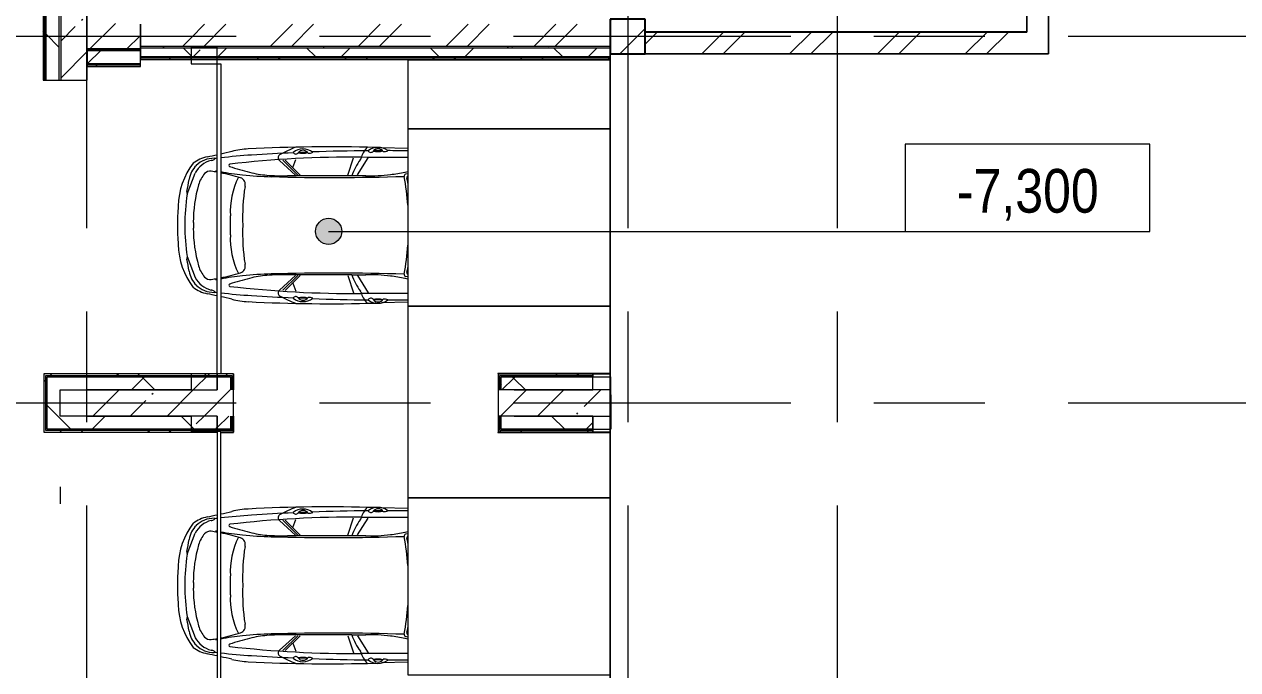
# Model space of a CAD drawing. Header units: millimetres. Extents: x 46431 to 216095, y -43515 to 31605.
# Drawn here: x 56621 to 70518, y -23138 to -15743 of the extents above; entities that cross this region are included whole.
import ezdxf

# ---------------------------------------------------------------- set-up
doc = ezdxf.new("R2010")
doc.units = ezdxf.units.MM
doc.linetypes.add('Осевые', pattern=[6350, 1270, -952.5, 3175, -952.5])
for name, color, linetype, lineweight in [('Высотные отметки', 7, 'Continuous', 9), ('Двери', 7, 'Continuous', 9), ('Колонны', 7, 'Continuous', 9), ('Колонны-1', 7, 'Continuous', 25), ('Обобщенные модели', 7, 'Continuous', 9), ('Общие ребра', 7, 'Continuous', 9), ('Оси-2', 7, 'Осевые', 9), ('Панель', 7, 'Continuous', 9), ('Парковка', 7, 'Continuous', 9), ('Перекрытия', 7, 'Continuous', 9), ('Стены', 7, 'Continuous', 9), ('Стены-1', 7, 'Continuous', 18), ('Штриховка разреза-3', 7, 'Continuous', 9), ('Элементы узлов', 7, 'Continuous', 9)]:
    doc.layers.add(name, color=color, linetype=linetype, lineweight=lineweight)
doc.styles.add('Arial Narrow', font='Arial Narrow.ttf', dxfattribs={"height": 500})
pattern_1 = [(45, (0, 0), (-502.894, 502.894), []), (45, (0, 762), (-502.894, 502.894), [])]
pattern_2 = [(45, (0, 0), (-424.264, 424.264), [600, -100, 20, -100]), (45, (0, 424), (-424.264, 424.264), [])]
pattern_3 = [(0, (0, 0), (812.8, 203.2), [67.056, -542.544, 67.056, -542.544, -3251.2]), (0, (0, 0), (812.8, 203.2), [-1219.2, 67.056, -1152.144, 67.056, -542.544, -1422.4]), (0, (0, 0), (812.8, 203.2), [-3048, 67.056, -339.344, 67.056, -948.944]), (120, (304.8, 101.6), (-582.37636, 602.30545), [67.056, -542.544, 67.056, -542.544, -3251.2]), (120, (304.8, 101.6), (-582.37636, 602.30545), [-1219.2, 67.056, -1152.144, 67.056, -542.544, -1422.4]), (120, (304.8, 101.6), (-582.37636, 602.30545), [-3048, 67.056, -339.344, 67.056, -948.944]), (240, (406.4, 508), (-230.42364, -805.50545), [67.056, -542.544, 67.056, -542.544, -3251.2]), (240, (406.4, 508), (-230.42364, -805.50545), [-1219.2, 67.056, -1152.144, 67.056, -542.544, -1422.4]), (240, (406.4, 508), (-230.42364, -805.50545), [-3048, 67.056, -339.344, 67.056, -948.944])]
pattern_4 = [(45, (0, 0), (-707.107, 707.107), []), (135, (0, 0), (-707.107, -707.107), [])]

# ---------------------------------------------------------------- blocks, each defined once
blk = doc.blocks.new('Колонна 403 - Колонна 40-55-731272-План 1-го этажа на отм_ -6_000')
at = {"layer": 'Колонны'}
h = blk.add_hatch(dxfattribs=at)
h.set_pattern_fill('FP_12', color=256, style=0, pattern_type=2)
h.set_pattern_definition([(45, (0, -8400), (-493.914, 493.914), []), (45, (493.9, -8400), (-493.914, 493.914), [873.125, -174.625, 6.706, -167.919])])
h.paths.add_polyline_path([(63332, -24483), (63732, -24483), (63732, -24083), (63332, -24083), (63332, -24135)], flags=0)
at = {"layer": 'Колонны-1'}
for p, q in [((63732, -24083), (63332, -24083)), ((63332, -24083), (63332, -24483)), ((63732, -24483), (63732, -24083)), ((63332, -24483), (63732, -24483))]:
    blk.add_line(p, q, dxfattribs=at)
blk = doc.blocks.new('Дверь-Подъемная-Сборная - ДН2_3550 x 4500 мм-8235996-План 1-го этажа на отм_ -6_000')
at = {"layer": 'Панель'}
for p, q in [((1775, -150), (-1775, -150)), ((-1775, -150), (-1775, -190)), ((-1775, -190), (1775, -190)), ((1775, -190), (1775, -150))]:
    blk.add_line(p, q, dxfattribs=at)
blk = doc.blocks.new('Дверь-Подъемная-Сборная - ДН2_3550 x 4500 мм-8235997-План 1-го этажа на отм_ -6_000')
at = {"layer": 'Панель'}
for p, q in [((-1775, 190), (1775, 190)), ((-1775, 150), (-1775, 190)), ((1775, 150), (-1775, 150)), ((1775, 190), (1775, 150))]:
    blk.add_line(p, q, dxfattribs=at)
blk = doc.blocks.new('Перегрузочная платформа - Перегрузочная платформа-8371074-План 1-го этажа на отм_ -6_000')
at = {"layer": 'Обобщенные модели'}
for p, q in [((2030, 2320), (0, 2320)), ((0, 2320), (0, 0)), ((2030, 0), (2030, 2320)), ((0, 0), (2030, 0))]:
    blk.add_line(p, q, dxfattribs=at)
blk = doc.blocks.new('Прк_Свб_Механизированная парковка_Параллельная - Прк_Свб_Механизированная парковка_Параллельная-8455325-План 1-го этажа на отм_ -6_000')
at = {"layer": 'Элементы узлов'}
for p, q in [((462, -429), (454, -729)), ((752, -429), (757, -453)), ((807, -439), (805, -429)), ((1880, -439), (1882, -429)), ((1935, -429), (1929, -453)), ((2224, -429), (2232, -729)), ((452, -798), (452, -800)), ((488, -716), (488, -820)), ((2199, -716), (2198, -820)), ((2234, -798), (2235, -800)), ((766, -1006), (572, -881)), ((1920, -1006), (2115, -881)), ((767, -1115), (571, -1050)), ((777, -1069), (777, -1807)), ((1910, -1069), (1910, -1807)), ((1920, -1115), (2116, -1050)), ((505, -1578), (509, -1682)), ((767, -1662), (596, -1831)), ((1920, -1662), (2090, -1831)), ((2181, -1578), (2177, -1682)), ((681, -1746), (589, -1709)), ((767, -1689), (598, -1860)), ((767, -1716), (601, -1899)), ((1920, -1689), (2088, -1860)), ((1920, -1716), (2086, -1899)), ((2005, -1746), (2097, -1709)), ((1343, -2460), (1236, -2460)), ((1451, -2460), (1343, -2460)), ((985, -2956), (744, -2863)), ((1310, -2884), (1343, -2884)), ((1343, -2884), (1376, -2884)), ((1701, -2956), (1942, -2863))]:
    blk.add_line(p, q, dxfattribs=at)
for centre, radius, start, end in [((23730, -682), 23242, 179.3786, 179.9404), ((-79448, -481), 80010, 359.6566, 0.03677), ((-6476, -2009), 7374, 12.1276, 12.3713), ((-1224, -881), 2002, 7.2662, 12.1276), ((778, -449), 21.1, 193.5088, 285.1413), ((801, -413), 26.5, 222.4627, 282.2672), ((-23670, -1290), 24466, 358.3574, 1.9216), ((1373, -3824), 3406, 94.3541, 99.9611), ((1252, -2489), 2099, 100.7654, 102.2672), ((1314, -3824), 3406, 80.0389, 85.6459), ((1434, -2489), 2099, 77.7328, 79.2346), ((1885, -413), 26.5, 257.7328, 317.5373), ((26356, -1290), 24466, 178.0784, 181.6426), ((1908, -449), 21.1, 254.8587, 346.4912), ((3910, -881), 2002, 167.8724, 172.7338), ((9162, -2009), 7374, 167.6287, 167.8724), ((82134, -481), 80010, 179.96323, 180.3434), ((-21044, -682), 23242, 0.0596, 0.6214), ((632, -769), 182, 142.2625, 218.1707), ((417, -696), 80.9, 350.0056, 28.3928), ((-1159, -872), 1936, 358.8576, 7.2662), ((3845, -872), 1936, 172.7338, 181.1424), ((2270, -696), 80.9, 151.6072, 189.9944), ((2055, -769), 182, 321.8293, 37.7375), ((17986, -1329), 17542, 178.2721, 183.0273), ((535, -768), 69.8, 123.665, 233.8526), ((474, -851), 33.5, 295.8089, 53.8526), ((251, -774), 248, 348.2149, 14.0507), ((2212, -851), 33.5, 126.1474, 244.1911), ((2436, -774), 248, 165.9493, 191.7851), ((2152, -768), 69.8, 306.1474, 56.335), ((-15300, -1329), 17542, 356.9727, 1.7279), ((652, -703), 275, 222.4312, 239.644), ((23730, -682), 23242, 180.4928, 182.074), ((620, -759), 210, 239.644, 256.9513), ((13091, -1035), 12530, 179.6566, 186.5671), ((562, -1008), 45.5, 52.3631, 76.9513), ((995, -423), 682, 233.5561, 251.3631), ((5170, -998), 4394, 178.8576, 180.9215), ((-2484, -998), 4394, 359.0785, 1.1424), ((1692, -423), 682, 288.6369, 306.4439), ((-10405, -1035), 12530, 353.4329, 0.3434), ((2125, -1008), 45.5, 103.0487, 127.6369), ((2067, -759), 210, 283.0487, 300.356), ((2034, -703), 275, 300.356, 317.5688), ((-21044, -682), 23242, 357.926, 359.5072), ((651, -1629), 182, 142.2625, 218.1707), ((436, -1556), 80.9, 350.0056, 28.3928), ((2251, -1556), 80.9, 151.6072, 189.9944), ((2036, -1629), 182, 321.8293, 37.7375), ((554, -1628), 69.8, 123.665, 233.8526), ((270, -1634), 248, 348.2149, 14.0507), ((2417, -1634), 248, 165.9493, 191.7851), ((2132, -1628), 69.8, 306.1474, 56.335), ((1914, -1148), 1569, 200.8627, 208.6042), ((493, -1711), 33.5, 295.8089, 53.8526), ((23730, -682), 23242, 182.6082, 183.7849), ((-21044, -682), 23242, 356.2151, 357.3918), ((772, -1148), 1569, 331.3958, 339.1373), ((2193, -1711), 33.5, 126.1474, 244.1911), ((569, -1870), 43.2, 222.166, 317.834), ((-2620, -1807), 3397, 356.0399, 0), ((5306, -1807), 3397, 180, 183.9601), ((2118, -1870), 43.2, 222.166, 317.834), ((-261, -1970), 1032, 344.8422, 356.0399), ((-3795, -1860), 4583, 354.2326, 358.3574), ((6481, -1860), 4583, 181.6426, 185.7674), ((2947, -1970), 1032, 183.9601, 195.1578), ((7632, -1747), 7109, 183.7849, 186.6481), ((-4945, -1747), 7109, 353.3519, 356.2151), ((1495, -2201), 1028, 183.0273, 193.6405), ((-8360, 224), 9423, 343.3963, 344.8422), ((-1923, -2049), 2702, 348.88, 354.2326), ((2939, -3003), 2239, 162.8788, 168.826), ((874, -2367), 78.4, 72.8485, 162.8788), ((1246, -120), 2200, 260.8743, 272.5193), ((1440, -120), 2200, 267.4807, 279.1257), ((1812, -2367), 78.4, 17.1212, 107.1515), ((-252, -3003), 2239, 11.174, 17.1212), ((4610, -2049), 2702, 185.7674, 191.12), ((11046, 224), 9423, 195.1578, 196.6037), ((1192, -2201), 1028, 346.3595, 356.9727), ((-7093, -4285), 7809, 12.6921, 13.6405), ((657, -2464), 14.2, 196.6037, 343.3963), ((1191, -1553), 908, 243.8994, 272.7948), ((1495, -1553), 908, 267.2052, 296.1006), ((2030, -2464), 14.2, 196.6037, 343.3963), ((9779, -4285), 7809, 166.3595, 167.3079), ((-7093, -4285), 7809, 11.5276, 12.3915), ((7632, -1747), 7109, 186.9725, 187.2223), ((582, -2647), 7.47, 22.0252, 157.9748), ((-1923, -2049), 2702, 347.5938, 348.0165), ((2939, -3003), 2239, 169.8675, 171.6988), ((-252, -3003), 2239, 8.3012, 10.1325), ((4610, -2049), 2702, 191.9835, 192.4062), ((2105, -2647), 7.47, 22.0252, 157.9748), ((-4945, -1747), 7109, 352.7777, 353.0275), ((9779, -4285), 7809, 167.6085, 168.4724), ((954, -2644), 403, 191.5276, 217.1149), ((861, -2649), 286, 179.1903, 224.6415), ((292, -2764), 320, 15.1386, 22.0252), ((887, -2603), 297, 195.1386, 241.109), ((806, -2692), 83, 171.6988, 228.881), ((971, -2503), 334, 228.881, 253.9511), ((1716, -2503), 334, 286.0489, 311.119), ((1881, -2692), 83, 311.119, 8.3012), ((1799, -2603), 297, 298.891, 344.8614), ((1826, -2649), 286, 315.3585, 0.8097), ((1732, -2644), 403, 322.8851, 348.4724), ((2394, -2764), 320, 157.9748, 164.8614), ((1142, -2203), 854, 233.327, 268.6899), ((864, -2645), 291, 224.6415, 260.5937), ((1310, -1323), 1562, 253.9511, 270), ((1376, -1323), 1562, 270, 286.0489), ((1544, -2203), 854, 271.3101, 306.673), ((1822, -2645), 291, 279.4063, 315.3585), ((109, -7204), 4330, 78.733, 80.5937), ((968, -2892), 66.2, 258.733, 285.3031), ((1344, -535), 2447, 261.5838, 269.991), ((1299, -1297), 1768, 264.2809, 271.4401), ((1343, -535), 2447, 270.009, 278.4162), ((1388, -1297), 1768, 268.5599, 275.7191), ((1718, -2892), 66.2, 254.6969, 281.267), ((2577, -7204), 4330, 99.4063, 101.267)]:
    blk.add_arc(centre, radius, start, end, dxfattribs=at)
blk = doc.blocks.new('Высотные отметки - Высотная отметка - Рамка_14мм длина-4459141-План 1-го этажа на отм_ -6_000')
at = {"layer": 'Высотные отметки'}
for p, q in [((7, 5), (-7, 5)), ((-7, 5), (-7, 0)), ((7, 0), (7, 5)), ((-7, 0), (7, 0))]:
    blk.add_line(p, q, dxfattribs=at)

msp = doc.modelspace()

# ---------------------------------------------------------------- hatches: boundary and pattern name
at = {"layer": 'Высотные отметки'}
h = msp.add_hatch(color=256, dxfattribs=at)
edge = h.paths.add_edge_path(flags=0)
edge.add_arc((60106.6, -18115.2), 150, 0, 360)
at = {"layer": 'Штриховка разреза-3'}
h = msp.add_hatch(dxfattribs=at)
h.set_pattern_fill('FP_3', color=256, style=0, pattern_type=2)
h.set_pattern_definition(pattern_1)
h.paths.add_polyline_path([(68351.6, -16082.9), (68351.6, -15457.9), (68101.6, -15457.9), (68101.6, -16082.9)], flags=0)
h.paths.add_polyline_path([(68351.6, -13957.9), (68351.6, -4832.9), (68101.6, -4832.9), (68101.6, -13957.9)], flags=0)
h.paths.add_polyline_path([(68101.6, -3832.9), (68351.6, -3832.9), (68351.6, -3432.9), (68101.6, -3432.9)], flags=0)
h = msp.add_hatch(dxfattribs=at)
h.set_pattern_fill('FP_1', color=256, style=0, pattern_type=2)
h.set_pattern_definition([(45, (0, 0), (-212.132, 212.132), []), (135, (0, 0), (-212.132, -212.132), [])])
h.paths.add_polyline_path([(60791.6, -15742.9), (60891.6, -15742.9), (60891.6, -14912.9), (60791.6, -14912.9)], flags=0)
h.paths.add_polyline_path([(60791.6, -14012.9), (60891.6, -14012.9), (60891.6, -10307.9), (60791.6, -10307.9), (60791.6, -12657.9)], flags=0)
h = msp.add_hatch(dxfattribs=at)
h.set_pattern_fill('FP_3', color=256, style=0, pattern_type=2)
h.set_pattern_definition(pattern_1)
h.paths.add_polyline_path([(56836.6, -16382.9), (56856.6, -16382.9), (56856.6, -15382.9), (56836.6, -15382.9), (56836.6, -15734.5)], flags=0)
h = msp.add_hatch(dxfattribs=at)
h.set_pattern_fill('FP_5', color=256, style=0, pattern_type=2)
h.set_pattern_definition(pattern_3)
h.paths.add_polyline_path([(56856.6, -16382.9), (56871.6, -16382.9), (56871.6, -15382.9), (56856.6, -15382.9), (56856.6, -15734.5)], flags=0)
h = msp.add_hatch(dxfattribs=at)
h.set_pattern_fill('FP_6', color=256, style=0, pattern_type=2)
h.set_pattern_definition(pattern_4)
h.paths.add_polyline_path([(56871.6, -16382.9), (57021.6, -16382.9), (57021.6, -15382.9), (56871.6, -15382.9), (56871.6, -15734.5)], flags=0)
h = msp.add_hatch(dxfattribs=at)
h.set_pattern_fill('FP_5', color=256, style=0, pattern_type=2)
h.set_pattern_definition(pattern_3)
h.paths.add_polyline_path([(57041.6, -16382.9), (57041.6, -15382.9), (57021.6, -15382.9), (57021.6, -16382.9)], flags=0)
h = msp.add_hatch(dxfattribs=at)
h.set_pattern_fill('FP_4', color=256, style=0, pattern_type=2)
h.set_pattern_definition(pattern_2)
h.paths.add_polyline_path([(57341.6, -16382.9), (57341.6, -15382.9), (57041.6, -15382.9), (57041.6, -16382.9)], flags=0)
h = msp.add_hatch(dxfattribs=at)
h.set_pattern_fill('FP_4', color=256, style=0, pattern_type=2)
h.set_pattern_definition(pattern_2)
h.paths.add_polyline_path([(57331.6, -16032.9), (57951.6, -16032.9), (57951.6, -15732.9), (57331.6, -15734.5)], flags=0)
h = msp.add_hatch(dxfattribs=at)
h.set_pattern_fill('FP_3', color=256, style=0, pattern_type=2)
h.set_pattern_definition(pattern_1)
h.paths.add_polyline_path([(58138.7, -15992.9), (58526.6, -15992.9), (58526.6, -15742.9), (57951.6, -15742.9), (57951.6, -15992.9)], flags=0)
h = msp.add_hatch(dxfattribs=at)
h.set_pattern_fill('FP_3', color=256, style=0, pattern_type=2)
h.set_pattern_definition(pattern_1)
h.paths.add_polyline_path([(58526.6, -15992.9), (63331.6, -15992.9), (63331.6, -15742.9), (58526.6, -15742.9)], flags=0)
h = msp.add_hatch(dxfattribs=at)
h.set_pattern_fill('FP_3', color=256, style=0, pattern_type=2)
h.set_pattern_definition(pattern_1)
h.paths.add_polyline_path([(63731.6, -16082.9), (68101.6, -16082.9), (68101.6, -15832.9), (63731.6, -15832.9)], flags=0)
h = msp.add_hatch(dxfattribs=at)
h.set_pattern_fill('FP_6', color=256, style=0, pattern_type=2)
h.set_pattern_definition(pattern_4)
h.paths.add_polyline_path([(57341.6, -16192.9), (57951.6, -16192.9), (57951.6, -16042.9), (57341.6, -16042.9)], flags=0)
h = msp.add_hatch(dxfattribs=at)
h.set_pattern_fill('FP_5', color=256, style=0, pattern_type=2)
h.set_pattern_definition(pattern_3)
h.paths.add_polyline_path([(57951.6, -16012.9), (58526.6, -16012.9), (58526.6, -15992.9), (57951.6, -15992.9)], flags=0)
h = msp.add_hatch(dxfattribs=at)
h.set_pattern_fill('FP_6', color=256, style=0, pattern_type=2)
h.set_pattern_definition(pattern_4)
h.paths.add_polyline_path([(58138.7, -16112.9), (58526.6, -16112.9), (58526.6, -16012.9), (57951.6, -16012.9), (57951.6, -16112.9)], flags=0)
h = msp.add_hatch(dxfattribs=at)
h.set_pattern_fill('FP_5', color=256, style=0, pattern_type=2)
h.set_pattern_definition(pattern_3)
h.paths.add_polyline_path([(58138.7, -16127.9), (58526.6, -16127.9), (58526.6, -16112.9), (57951.6, -16112.9), (57951.6, -16127.9)], flags=0)
h = msp.add_hatch(dxfattribs=at)
h.set_pattern_fill('FP_5', color=256, style=0, pattern_type=2)
h.set_pattern_definition(pattern_3)
h.paths.add_polyline_path([(58526.6, -16012.9), (63331.6, -16012.9), (63331.6, -15992.9), (58526.6, -15992.9)], flags=0)
h = msp.add_hatch(dxfattribs=at)
h.set_pattern_fill('FP_6', color=256, style=0, pattern_type=2)
h.set_pattern_definition(pattern_4)
h.paths.add_polyline_path([(63224.2, -16112.9), (63331.6, -16112.9), (63331.6, -16012.9), (58526.6, -16012.9), (58526.6, -16112.9), (61529, -16112.9)], flags=0)
h = msp.add_hatch(dxfattribs=at)
h.set_pattern_fill('FP_5', color=256, style=0, pattern_type=2)
h.set_pattern_definition(pattern_3)
h.paths.add_polyline_path([(63224.2, -16127.9), (63331.6, -16127.9), (63331.6, -16112.9), (58526.6, -16112.9), (58526.6, -16127.9), (61529, -16127.9)], flags=0)
h = msp.add_hatch(dxfattribs=at)
h.set_pattern_fill('FP_4', color=256, style=0, pattern_type=2)
h.set_pattern_definition(pattern_2)
h.paths.add_polyline_path([(58531.6, -20409.1), (58831.6, -20409.1), (58831.6, -20232.9), (58531.6, -20232.9)], flags=0)
h.paths.add_polyline_path([(58831.6, -19932.9), (58831.6, -19747.7), (58531.6, -19747.7), (58531.6, -19932.9)], flags=0)
h.paths.add_polyline_path([(58831.6, -16197.7), (58831.6, -16002.9), (58531.6, -16002.9), (58531.6, -16197.7)], flags=0)
h = msp.add_hatch(dxfattribs=at)
h.set_pattern_fill('FP_5', color=256, style=0, pattern_type=2)
h.set_pattern_definition(pattern_3)
h.paths.add_polyline_path([(57341.6, -16207.9), (57951.6, -16207.9), (57951.6, -16192.9), (57341.6, -16192.9)], flags=0)
h = msp.add_hatch(dxfattribs=at)
h.set_pattern_fill('FP_3', color=256, style=0, pattern_type=2)
h.set_pattern_definition(pattern_1)
h.paths.add_polyline_path([(57951.6, -16227.9), (57951.6, -16207.9), (57341.6, -16207.9), (57341.6, -16227.9)], flags=0)
h = msp.add_hatch(dxfattribs=at)
h.set_pattern_fill('FP_3', color=256, style=0, pattern_type=2)
h.set_pattern_definition(pattern_1)
h.paths.add_polyline_path([(57951.6, -16147.9), (58526.6, -16147.9), (58526.6, -16127.9), (57951.6, -16127.9)], flags=0)
h = msp.add_hatch(dxfattribs=at)
h.set_pattern_fill('FP_3', color=256, style=0, pattern_type=2)
h.set_pattern_definition(pattern_1)
h.paths.add_polyline_path([(63331.6, -16147.9), (63331.6, -16127.9), (58526.6, -16127.9), (58526.6, -16147.9), (63224.2, -16147.9)], flags=0)
h = msp.add_hatch(dxfattribs=at)
h.set_pattern_fill('FP_3', color=256, style=0, pattern_type=2)
h.set_pattern_definition(pattern_1)
h.paths.add_polyline_path([(56846.5, -20417.9), (56866.5, -20417.9), (56866.5, -19747.7), (56846.5, -19747.7)], flags=0)
h = msp.add_hatch(dxfattribs=at)
h.set_pattern_fill('FP_3', color=256, style=0, pattern_type=2)
h.set_pattern_definition(pattern_1)
h.paths.add_polyline_path([(58831.6, -19767.7), (58831.6, -19747.7), (56866.5, -19747.7), (56866.5, -19767.7), (58138.7, -19767.7)], flags=0)
h = msp.add_hatch(dxfattribs=at)
h.set_pattern_fill('FP_5', color=256, style=0, pattern_type=2)
h.set_pattern_definition(pattern_3)
h.paths.add_polyline_path([(57031.5, -19782.7), (58831.6, -19782.7), (58831.6, -19767.7), (56881.5, -19767.7), (56881.5, -19782.7)], flags=0)
h = msp.add_hatch(dxfattribs=at)
h.set_pattern_fill('FP_6', color=256, style=0, pattern_type=2)
h.set_pattern_definition(pattern_4)
h.paths.add_polyline_path([(56881.5, -20382.9), (57031.5, -20382.9), (57031.5, -19782.7), (56881.5, -19782.7)], flags=0)
h = msp.add_hatch(dxfattribs=at)
h.set_pattern_fill('FP_6', color=256, style=0, pattern_type=2)
h.set_pattern_definition(pattern_4)
h.paths.add_polyline_path([(58138.7, -19932.7), (58831.6, -19932.7), (58831.6, -19782.7), (57031.5, -19782.7), (57031.5, -19932.7)], flags=0)
h = msp.add_hatch(dxfattribs=at)
h.set_pattern_fill('FP_3', color=256, style=0, pattern_type=2)
h.set_pattern_definition(pattern_1)
h.paths.add_polyline_path([(59016.6, -19767.7), (59016.6, -19747.7), (58831.6, -19747.7), (58831.6, -19767.7), (58996.6, -19767.7)], flags=0)
h = msp.add_hatch(dxfattribs=at)
h.set_pattern_fill('FP_5', color=256, style=0, pattern_type=2)
h.set_pattern_definition(pattern_3)
h.paths.add_polyline_path([(58996.6, -19782.7), (58996.6, -19767.7), (58831.6, -19767.7), (58831.6, -19782.7), (58986.3, -19782.7)], flags=0)
h = msp.add_hatch(dxfattribs=at)
h.set_pattern_fill('FP_5', color=256, style=0, pattern_type=2)
h.set_pattern_definition(pattern_3)
h.paths.add_polyline_path([(58996.6, -20382.9), (58996.6, -20232.9), (58981.6, -20232.9), (58981.6, -20382.9), (58986.3, -20382.9)], flags=0)
h.paths.add_polyline_path([(58996.6, -19932.7), (58996.6, -19782.7), (58981.6, -19782.7), (58981.6, -19932.7), (58986.3, -19932.7)], flags=0)
h = msp.add_hatch(dxfattribs=at)
h.set_pattern_fill('FP_3', color=256, style=0, pattern_type=2)
h.set_pattern_definition(pattern_1)
h.paths.add_polyline_path([(62066.5, -20417.9), (62066.5, -20232.9), (62046.5, -20232.9), (62046.5, -20417.9)], flags=0)
h.paths.add_polyline_path([(62066.5, -19932.9), (62066.5, -19747.7), (62046.5, -19747.7), (62046.5, -19932.9)], flags=0)
h = msp.add_hatch(dxfattribs=at)
h.set_pattern_fill('FP_3', color=256, style=0, pattern_type=2)
h.set_pattern_definition(pattern_1)
h.paths.add_polyline_path([(62231.5, -19767.7), (63132.4, -19767.7), (63132.4, -19747.7), (62066.5, -19747.7), (62066.5, -19767.7), (62081.5, -19767.7)], flags=0)
h = msp.add_hatch(dxfattribs=at)
h.set_pattern_fill('FP_5', color=256, style=0, pattern_type=2)
h.set_pattern_definition(pattern_3)
h.paths.add_polyline_path([(62081.5, -20397.9), (62081.5, -20232.9), (62066.5, -20232.9), (62066.5, -20397.9)], flags=0)
h.paths.add_polyline_path([(62066.5, -19932.9), (62081.5, -19932.9), (62081.5, -19767.7), (62066.5, -19767.7)], flags=0)
h = msp.add_hatch(dxfattribs=at)
h.set_pattern_fill('FP_5', color=256, style=0, pattern_type=2)
h.set_pattern_definition(pattern_3)
h.paths.add_polyline_path([(62376.6, -19782.7), (63132.4, -19782.7), (63132.4, -19767.7), (62081.5, -19767.7), (62081.5, -19782.7), (62231.5, -19782.7)], flags=0)
h = msp.add_hatch(dxfattribs=at)
h.set_pattern_fill('FP_6', color=256, style=0, pattern_type=2)
h.set_pattern_definition(pattern_4)
h.paths.add_polyline_path([(62231.5, -20382.9), (62231.5, -20232.9), (62081.5, -20232.9), (62081.5, -20382.9)], flags=0)
h.paths.add_polyline_path([(62081.5, -19932.9), (62231.5, -19932.7), (62231.5, -19782.7), (62081.5, -19782.7)], flags=0)
h = msp.add_hatch(dxfattribs=at)
h.set_pattern_fill('FP_6', color=256, style=0, pattern_type=2)
h.set_pattern_definition(pattern_4)
h.paths.add_polyline_path([(62231.5, -19932.7), (63132.4, -19932.7), (63132.4, -19782.7), (62231.5, -19782.7)], flags=0)
h = msp.add_hatch(dxfattribs=at)
h.set_pattern_fill('FP_4', color=256, style=0, pattern_type=2)
h.set_pattern_definition(pattern_2)
h.paths.add_polyline_path([(63331.6, -20232.9), (63331.6, -19932.9), (62046.5, -19932.9), (62046.5, -20232.9), (63224.2, -20232.9)], flags=0)
h.paths.add_polyline_path([(59016.6, -20232.9), (59016.6, -19932.7), (57331.6, -19932.9), (57331.6, -20232.9), (58986.3, -20232.9)], flags=0)
h = msp.add_hatch(dxfattribs=at)
h.set_pattern_fill('FP_6', color=256, style=0, pattern_type=2)
h.set_pattern_definition(pattern_4)
h.paths.add_polyline_path([(58831.6, -20382.9), (58831.6, -20232.9), (57031.5, -20232.9), (57031.5, -20382.9), (58138.7, -20382.9)], flags=0)
h = msp.add_hatch(dxfattribs=at)
h.set_pattern_fill('FP_6', color=256, style=0, pattern_type=2)
h.set_pattern_definition(pattern_4)
h.paths.add_polyline_path([(58831.6, -20382.9), (58981.6, -20382.9), (58981.6, -20232.9), (58831.6, -20232.9)], flags=0)
h = msp.add_hatch(dxfattribs=at)
h.set_pattern_fill('FP_6', color=256, style=0, pattern_type=2)
h.set_pattern_definition(pattern_4)
h.paths.add_polyline_path([(62376.6, -20382.9), (63132.4, -20382.9), (63132.4, -20232.9), (62231.5, -20232.9), (62231.5, -20382.9), (62293, -20382.9)], flags=0)
h = msp.add_hatch(dxfattribs=at)
h.set_pattern_fill('FP_3', color=256, style=0, pattern_type=2)
h.set_pattern_definition(pattern_1)
h.paths.add_polyline_path([(58831.6, -20417.9), (58831.6, -20397.9), (56866.5, -20397.9), (56866.5, -20417.9), (58138.7, -20417.9)], flags=0)
h = msp.add_hatch(dxfattribs=at)
h.set_pattern_fill('FP_5', color=256, style=0, pattern_type=2)
h.set_pattern_definition(pattern_3)
h.paths.add_polyline_path([(58831.6, -20397.9), (58996.6, -20397.9), (58996.6, -20382.9), (58831.6, -20382.9)], flags=0)
h = msp.add_hatch(dxfattribs=at)
h.set_pattern_fill('FP_3', color=256, style=0, pattern_type=2)
h.set_pattern_definition(pattern_1)
h.paths.add_polyline_path([(62066.5, -20417.9), (63132.4, -20417.9), (63132.4, -20397.9), (62066.5, -20397.9)], flags=0)
h = msp.add_hatch(dxfattribs=at)
h.set_pattern_fill('FP_5', color=256, style=0, pattern_type=2)
h.set_pattern_definition(pattern_3)
h.paths.add_polyline_path([(62376.6, -20397.9), (63132.4, -20397.9), (63132.4, -20382.9), (62081.5, -20382.9), (62081.5, -20397.9), (62231.5, -20397.9)], flags=0)

# ---------------------------------------------------------------- linework, layer by layer
at = {"layer": 'Высотные отметки'}
for p in [(60106.6, -18115.2), (68110.2, -18115.2)]:
    msp.add_line(p, (68110.2, -18115.2), dxfattribs=at)
msp.add_circle((60106.6, -18115.2), 150, dxfattribs=at)
at = {"layer": 'Общие ребра'}
for p, q in [((56856.6, -16382.9), (56856.6, -15382.9)), ((56871.6, -16382.9), (56871.6, -15382.9)), ((57021.6, -16382.9), (57021.6, -15382.9)), ((57041.6, -16382.9), (57041.6, -15382.9)), ((68101.6, -15457.9), (68101.6, -15827.9)), ((68351.6, -16082.9), (68351.6, -15457.9)), ((57341.6, -16022.9), (57341.6, -16042.9)), ((57341.6, -16042.9), (57951.6, -16042.9)), ((57341.6, -16042.9), (57341.6, -16192.9)), ((57951.6, -15992.9), (58526.6, -15992.9)), ((57951.6, -16012.9), (58526.6, -16012.9)), ((57951.6, -16112.9), (58526.6, -16112.9)), ((58526.6, -15992.9), (63331.6, -15992.9)), ((58526.6, -16012.9), (63331.6, -16012.9)), ((58526.6, -16112.9), (63331.6, -16112.9)), ((57341.6, -16192.9), (57341.6, -16207.9)), ((57341.6, -16192.9), (57951.6, -16192.9)), ((57341.6, -16207.9), (57341.6, -16227.9)), ((57341.6, -16207.9), (57951.6, -16207.9)), ((57951.6, -16127.9), (58526.6, -16127.9)), ((58526.6, -16127.9), (63331.6, -16127.9)), ((56866.5, -20397.9), (56866.5, -19767.7)), ((56866.5, -19767.7), (56881.5, -19767.7)), ((56881.5, -19767.7), (57031.5, -19767.7)), ((56881.5, -20382.9), (56881.5, -19782.7)), ((56881.5, -19782.7), (57031.5, -19782.7)), ((57031.5, -19767.7), (58831.6, -19767.7)), ((57031.5, -19782.7), (58831.6, -19782.7)), ((58831.6, -19747.7), (58831.6, -19767.7)), ((58831.6, -19767.7), (58996.6, -19767.7)), ((58831.6, -19767.7), (58831.6, -19782.7)), ((58831.6, -19782.7), (58831.6, -19932.7)), ((58831.6, -19782.7), (58981.6, -19782.7)), ((58981.6, -19782.7), (58981.6, -19932.7)), ((58996.6, -19767.7), (58996.6, -19782.7)), ((62066.5, -19767.7), (62081.5, -19767.7)), ((62066.5, -19932.9), (62066.5, -19767.7)), ((62081.5, -19767.7), (62231.5, -19767.7)), ((62081.5, -19782.7), (62231.5, -19782.7)), ((62081.5, -19932.9), (62081.5, -19782.7)), ((62231.5, -19767.7), (63132.4, -19767.7)), ((62231.5, -19782.7), (63132.4, -19782.7)), ((62066.5, -19932.9), (62046.5, -19932.9)), ((62081.5, -19932.9), (62066.5, -19932.9)), ((62231.5, -19932.9), (62081.5, -19932.9)), ((58831.6, -20232.9), (58831.6, -20382.9)), ((58831.6, -20232.9), (58831.6, -20382.9)), ((62066.5, -20232.9), (62046.5, -20232.9)), ((62081.5, -20232.9), (62066.5, -20232.9)), ((62066.5, -20397.9), (62066.5, -20232.9)), ((62231.5, -20232.9), (62081.5, -20232.9)), ((62081.5, -20382.9), (62081.5, -20232.9)), ((62231.5, -20232.9), (62278, -20232.9)), ((62278, -20232.9), (62231.5, -20232.9)), ((62278, -20232.9), (62293, -20232.9)), ((62293, -20232.9), (62278, -20232.9)), ((62293, -20232.9), (63132.4, -20232.9)), ((62443, -20232.9), (62293, -20232.9)), ((63132.4, -20232.9), (62443, -20232.9)), ((56881.5, -20397.9), (56866.5, -20397.9)), ((57031.5, -20382.9), (56881.5, -20382.9)), ((57031.5, -20397.9), (56881.5, -20397.9)), ((58831.6, -20382.9), (57031.5, -20382.9)), ((58831.6, -20397.9), (57031.5, -20397.9)), ((58831.6, -20382.9), (58831.6, -20397.9)), ((58981.6, -20382.9), (58831.6, -20382.9)), ((58831.6, -20382.9), (58831.6, -20397.9)), ((58831.6, -20397.9), (58831.6, -20409.1)), ((58996.6, -20397.9), (58831.6, -20397.9)), ((58831.6, -20397.9), (58831.6, -20409.1)), ((58996.6, -20382.9), (58981.6, -20382.9)), ((59016.6, -20397.9), (58996.6, -20397.9)), ((62081.5, -20397.9), (62066.5, -20397.9)), ((62231.5, -20382.9), (62081.5, -20382.9)), ((62231.5, -20397.9), (62081.5, -20397.9)), ((62278, -20382.9), (62231.5, -20382.9)), ((63132.4, -20397.9), (62231.5, -20397.9)), ((62293, -20382.9), (62278, -20382.9)), ((62443, -20382.9), (62293, -20382.9)), ((63132.4, -20382.9), (62443, -20382.9))]:
    msp.add_line(p, q, dxfattribs=at)
at = {"layer": 'Оси-2'}
for p, q in [((57331.6, 25417.1), (57331.6, -41733.9)), ((63531.6, 25417.1), (63531.6, -41733.9)), ((65931.6, 25417.1), (65931.6, -41733.9)), ((150171.6, -15882.9), (50527.1, -15882.9)), ((150171.6, -20082.9), (50527.1, -20082.9))]:
    msp.add_line(p, q, dxfattribs=at)
at = {"layer": 'Перекрытия'}
for p, q in [((68101.6, -15832.9), (68101.6, -10307.9)), ((68351.6, -15457.9), (68351.6, -16082.9)), ((63731.6, -15682.9), (63731.6, -15832.9)), ((63731.6, -15832.9), (68101.6, -15832.9)), ((63331.6, -19782.9), (63331.6, -16082.9)), ((63331.6, -16082.9), (63331.6, -19782.9)), ((68351.6, -16082.9), (63331.6, -16082.9)), ((63331.6, -16082.9), (63331.6, -24082.9)), ((63331.6, -16152.9), (61013.7, -16152.9)), ((61013.7, -16152.9), (61013.7, -16942.7)), ((63331.6, -16942.7), (63331.6, -16152.9)), ((61013.7, -16942.7), (63331.6, -16942.7)), ((61013.6, -18972.7), (61013.6, -21167.8)), ((63331.6, -18972.7), (61013.6, -18972.7)), ((63331.6, -19745.7), (63331.6, -18972.7)), ((62051.6, -19745.7), (63331.6, -19745.7)), ((63331.6, -20419.9), (62051.6, -20419.9)), ((63331.6, -26781.6), (63331.6, -20382.9)), ((63331.6, -20382.9), (63331.6, -26912.5)), ((63331.6, -21167.8), (63331.6, -20419.9)), ((57031.6, -21042.9), (57031.6, -21237)), ((61013.6, -21167.8), (63331.6, -21167.8))]:
    msp.add_line(p, q, dxfattribs=at)
at = {"layer": 'Стены'}
for p, q in [((58996.6, -19782.7), (58996.6, -19932.7)), ((63132.4, -19747.7), (63132.4, -19782.9)), ((63132.4, -19747.7), (63331.6, -19747.7)), ((63132.4, -19782.9), (63337.4, -19782.9)), ((63337.4, -19987.9), (63337.4, -19782.9)), ((63337.4, -19987.9), (63337.4, -20382.9)), ((58981.6, -20232.9), (58981.6, -20382.9)), ((58996.6, -20232.9), (58996.6, -20382.9)), ((58996.6, -20232.9), (58996.6, -20397.9)), ((63132.4, -20232.9), (63132.4, -20417.9)), ((58996.6, -20382.9), (58981.6, -20382.9)), ((59016.6, -20397.9), (58996.6, -20397.9)), ((63132.4, -20382.9), (63337.4, -20382.9)), ((63331.6, -20417.9), (63132.4, -20417.9))]:
    msp.add_line(p, q, dxfattribs=at)
at = {"layer": 'Стены-1'}
for p, q in [((56836.6, -15382.9), (56836.6, -16382.9)), ((57341.6, -16022.9), (57341.6, -15382.9)), ((57331.6, -15732.9), (57331.6, -16032.9)), ((57951.6, -16032.9), (57951.6, -15742.9)), ((57951.6, -15742.9), (57951.6, -16147.9)), ((63331.6, -16147.9), (63331.6, -15742.9)), ((68101.6, -15832.9), (63731.6, -15832.9)), ((63731.6, -15832.9), (63731.6, -16082.9)), ((68096.6, -15827.9), (63733.6, -15827.9)), ((63733.6, -15832.9), (68101.6, -15832.9)), ((68101.6, -15827.9), (68101.6, -15832.9)), ((68101.6, -15832.9), (68101.6, -15827.9)), ((57331.6, -16032.9), (57951.6, -16032.9)), ((57951.6, -16022.9), (57341.6, -16022.9)), ((57951.6, -16227.9), (57951.6, -16022.9)), ((58531.6, -16002.9), (58531.6, -16197.7)), ((58831.6, -16002.9), (58531.6, -16002.9)), ((58831.6, -16147.9), (58831.6, -16002.9)), ((63731.6, -16082.9), (68101.6, -16082.9)), ((68101.6, -16082.9), (68351.6, -16082.9)), ((57341.6, -16382.9), (57341.6, -16227.9)), ((57341.6, -16227.9), (57951.6, -16227.9)), ((57951.6, -16147.9), (58526.6, -16147.9)), ((58526.6, -16147.9), (63331.6, -16147.9)), ((58531.6, -16197.7), (58831.6, -16197.7)), ((58831.6, -16197.7), (58831.6, -16152.9)), ((56836.6, -16382.9), (57341.6, -16382.9)), ((56846.5, -19747.7), (56846.5, -20417.9)), ((56866.5, -19747.7), (56846.5, -19747.7)), ((57031.5, -19747.7), (56866.5, -19747.7)), ((58831.6, -19747.7), (57031.5, -19747.7)), ((58531.6, -19747.7), (58531.6, -19932.9)), ((58831.6, -19747.7), (58531.6, -19747.7)), ((59016.6, -19747.7), (58831.6, -19747.7)), ((58831.6, -19932.7), (58831.6, -19747.7)), ((59016.6, -19932.7), (59016.6, -19747.7)), ((59016.6, -19747.7), (59016.6, -19932.7)), ((59018.6, -20419.9), (59018.6, -19747.7)), ((63331.6, -19745.7), (62044.5, -19745.7)), ((62044.5, -19745.7), (62044.5, -19747.7)), ((62046.5, -19747.7), (62046.5, -19932.9)), ((62066.5, -19747.7), (62046.5, -19747.7)), ((62046.5, -19747.7), (63329.6, -19747.7)), ((62231.5, -19747.7), (62066.5, -19747.7)), ((63132.4, -19747.7), (62231.5, -19747.7)), ((63132.4, -19932.7), (63132.4, -19747.7)), ((63329.6, -19747.7), (63329.6, -20417.9)), ((63331.6, -19747.7), (63331.6, -19745.7)), ((63331.6, -20419.9), (63331.6, -19747.7)), ((57031.5, -20232.9), (57031.5, -19932.7)), ((57031.5, -19932.7), (58831.6, -19932.7)), ((58531.6, -19932.9), (57331.6, -19932.9)), ((57331.6, -19932.9), (57331.6, -20232.9)), ((59016.6, -19932.9), (59016.6, -19932.7)), ((59016.6, -20232.9), (59016.6, -19932.9)), ((62046.5, -19932.9), (62046.5, -20232.9)), ((62231.5, -19932.7), (63132.4, -19932.7)), ((62231.5, -19932.9), (62231.5, -19932.7)), ((63331.6, -19932.9), (62231.5, -19932.9)), ((63331.6, -20232.9), (63331.6, -19932.9)), ((58831.6, -20232.9), (57031.5, -20232.9)), ((57331.6, -20232.9), (58531.6, -20232.9)), ((58531.6, -20232.9), (58531.6, -20409.1)), ((58831.6, -20417.9), (58831.6, -20232.9)), ((59016.6, -20232.9), (59016.6, -20417.9)), ((59016.6, -20417.9), (59016.6, -20232.9)), ((62046.5, -20232.9), (62046.5, -20417.9)), ((63132.4, -20232.9), (63331.6, -20232.9)), ((63132.4, -20417.9), (63132.4, -20232.9)), ((56846.5, -20417.9), (56866.5, -20417.9)), ((56866.5, -20417.9), (57031.5, -20417.9)), ((57031.5, -20417.9), (58831.6, -20417.9)), ((58531.6, -20409.1), (58831.6, -20409.1)), ((58831.6, -20409.1), (58831.6, -20417.9)), ((59016.6, -20417.9), (58871.6, -20417.9)), ((58871.6, -20417.9), (59016.6, -20417.9)), ((58871.6, -20419.9), (59016.6, -20419.9)), ((59016.6, -20419.9), (59018.6, -20419.9)), ((62044.5, -20417.9), (62044.5, -20419.9)), ((62044.5, -20419.9), (63329.6, -20419.9)), ((62046.5, -20417.9), (62066.5, -20417.9)), ((63329.6, -20417.9), (62046.5, -20417.9)), ((62066.5, -20417.9), (62231.5, -20417.9)), ((62231.5, -20417.9), (63132.4, -20417.9)), ((63329.6, -20419.9), (63331.6, -20419.9))]:
    msp.add_line(p, q, dxfattribs=at)

# ---------------------------------------------------------------- block references
at = {"layer": 'Высотные отметки', "xscale": 199.9999999999999, "yscale": 199.9999999999999, "zscale": 199.9999999999999}
msp.add_blockref('Высотные отметки - Высотная отметка - Рамка_14мм длина-4459141-План 1-го этажа на отм_ -6_000', (68110.2, -18115.2), dxfattribs=at)
at = {"layer": 'Двери'}
for name, p, rotation in [('Дверь-Подъемная-Сборная - ДН2_3550 x 4500 мм-8235997-План 1-го этажа на отм_ -6_000', (58681.6, -17972.7), 269.9999999999997), ('Дверь-Подъемная-Сборная - ДН2_3550 x 4500 мм-8235996-План 1-го этажа на отм_ -6_000', (58681.6, -22184.1), 89.9999999999999)]:
    msp.add_blockref(name, p, dxfattribs=dict(at, rotation=rotation))
at = {"layer": 'Колонны'}
msp.add_blockref('Колонна 403 - Колонна 40-55-731272-План 1-го этажа на отм_ -6_000', (0, 8400), dxfattribs=at)
at = {"layer": 'Обобщенные модели', "rotation": 90.00000000000006}
for p in [(63331.6, -18972.7), (63331.6, -23197.8)]:
    msp.add_blockref('Перегрузочная платформа - Перегрузочная платформа-8371074-План 1-го этажа на отм_ -6_000', p, dxfattribs=at)
at = {"layer": 'Парковка', "rotation": 269.9999999999996}
for p in [(61441.1, -16702.9), (61441.1, -20827.9)]:
    msp.add_blockref('Прк_Свб_Механизированная парковка_Параллельная - Прк_Свб_Механизированная парковка_Параллельная-8455325-План 1-го этажа на отм_ -6_000', p, dxfattribs=at)

# ---------------------------------------------------------------- next in the draw order: texts
at = {"layer": 'Высотные отметки', "insert": (67301.7, -17400.9), "char_height": 500, "width": 1940.404, "attachment_point": 1, "line_spacing_factor": 0.974696, "style": 'Arial Narrow', "bg_fill": 3, "box_fill_scale": 1.25, "bg_fill_color": 256, "bg_fill_true_color": 13158600, "bg_fill_transparency": 0}
msp.add_mtext('-7,300', dxfattribs=at)

doc.saveas('drawing.dxf')
